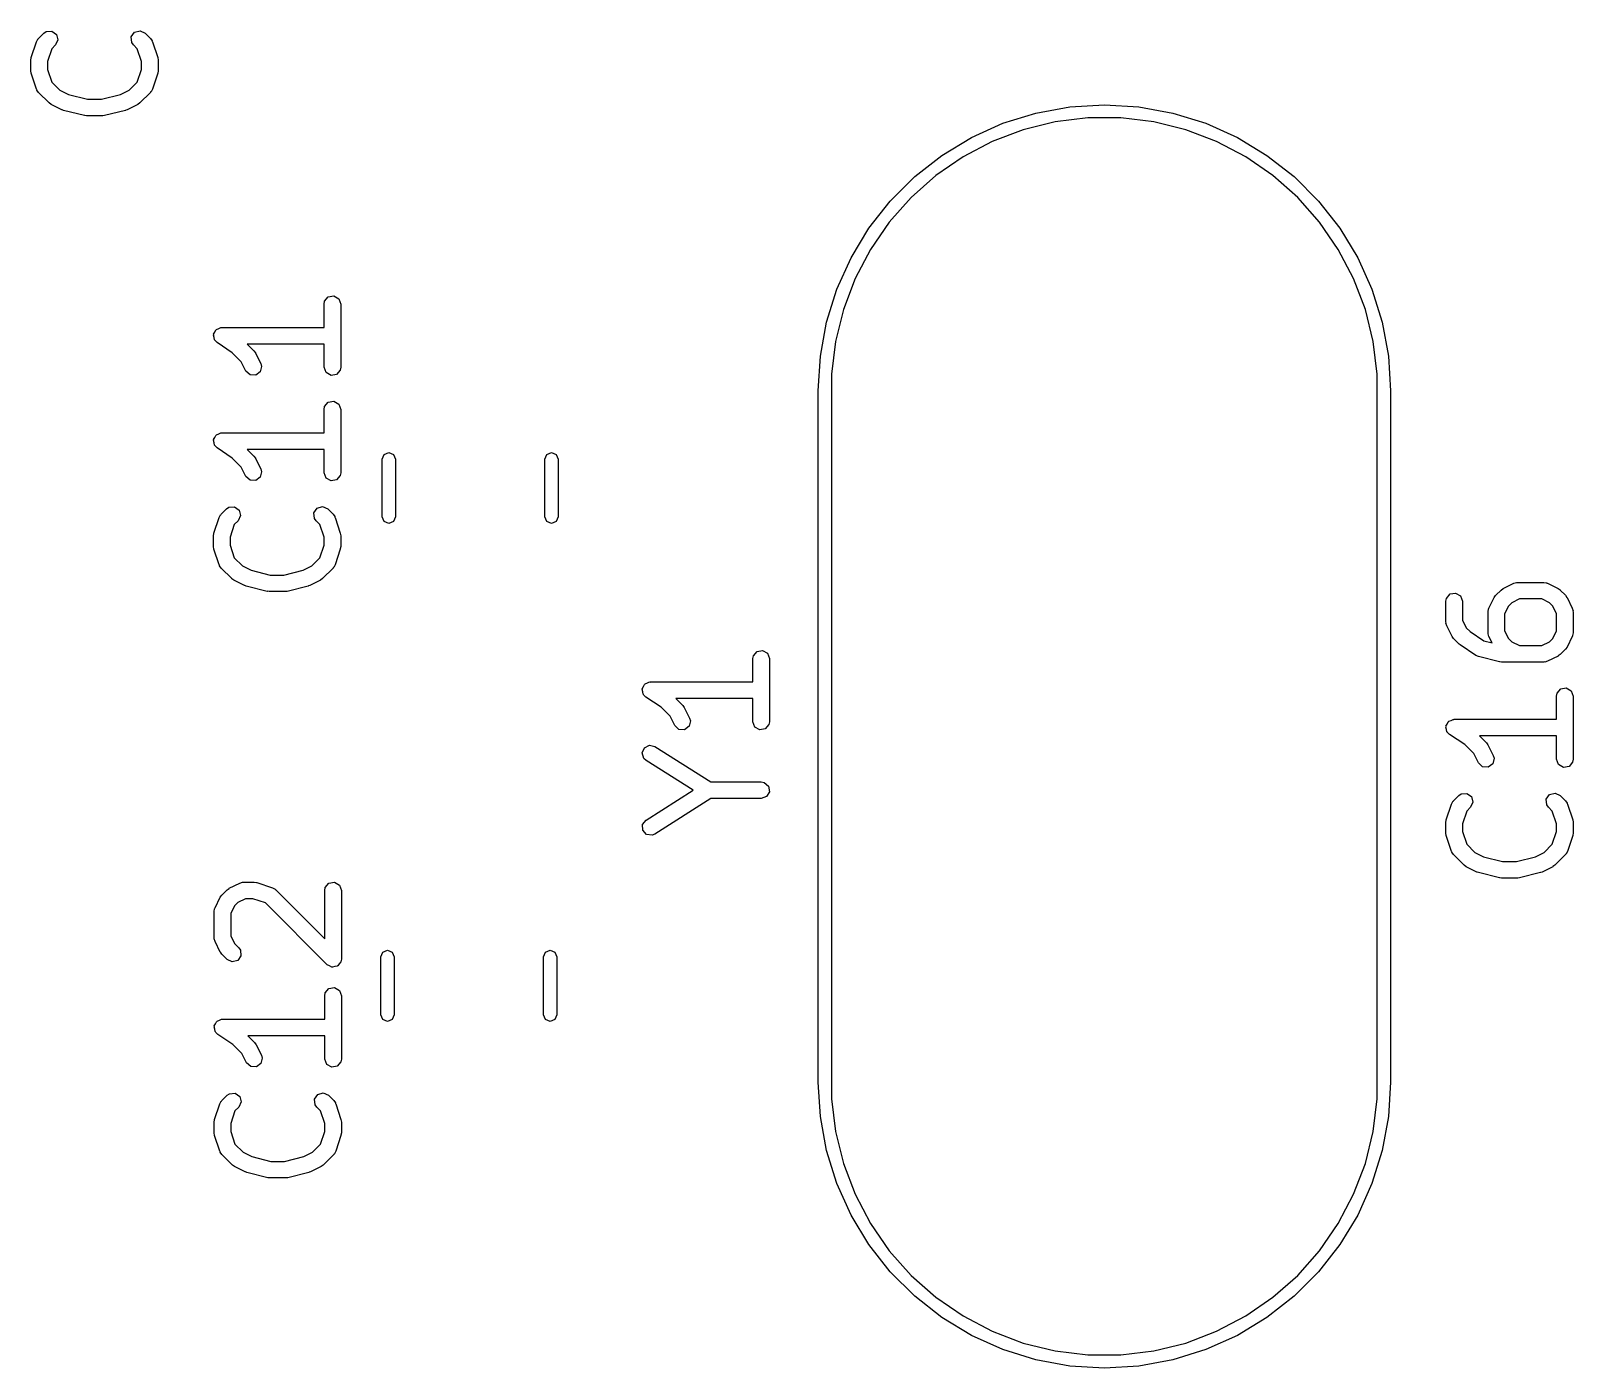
# Model space of a CAD drawing. Extents: x 44 to 148, y -85 to -25.
# Drawn here: x 74.53 to 88.46, y -60.06 to -47.97 of the extents above; entities that cross this region are included whole.
import ezdxf

# ---------------------------------------------------------------- set-up
doc = ezdxf.new("R2010")
doc.units = 0
doc.layers.add('BLACK', color=7, linetype='CONTINUOUS')

msp = doc.modelspace()

# ---------------------------------------------------------------- linework, layer by layer
at = {"layer": 'BLACK', "linetype": 'CONTINUOUS'}
for p, q in [((74.533668, -48.209616), (74.581287, -48.066759)), ((74.581287, -48.066759), (74.593689, -48.043854)), ((74.593689, -48.043854), (74.59751, -48.041506)), ((74.59751, -48.041506), (74.599405, -48.037443)), ((74.599405, -48.037443), (74.647024, -47.989824)), ((74.647024, -47.989824), (74.668361, -47.974884)), ((74.668361, -47.974884), (74.719468, -47.970413)), ((74.719468, -47.970413), (74.761494, -47.999839)), ((74.774771, -48.049394), (74.75309, -48.09589)), ((74.761494, -47.999839), (74.774771, -48.049394)), ((75.437135, -48.023446), (75.466561, -47.98142)), ((75.441607, -48.074554), (75.437135, -48.023446)), ((75.456548, -48.095891), (75.441607, -48.074554)), ((75.466561, -47.98142), (75.516116, -47.968143)), ((75.516116, -47.968143), (75.562612, -47.989823)), ((75.562612, -47.989823), (75.610232, -48.037442)), ((75.610232, -48.037442), (75.625173, -48.058779)), ((75.625173, -48.058779), (75.625563, -48.063247)), ((75.625563, -48.063247), (75.628351, -48.066759)), ((75.628351, -48.066759), (75.67597, -48.209615)), ((74.529819, -48.233333), (74.533712, -48.21125)), ((74.533712, -48.21125), (74.533668, -48.209616)), ((74.71799, -48.130989), (74.679819, -48.245503)), ((74.75309, -48.09589), (74.71799, -48.130989)), ((75.491648, -48.13099), (75.456548, -48.095891)), ((75.529819, -48.245503), (75.491648, -48.13099)), ((75.67597, -48.209615), (75.679259, -48.231795)), ((74.529819, -48.328571), (74.529819, -48.233333)), ((74.530379, -48.330109), (74.529819, -48.328571)), ((74.533668, -48.352288), (74.530379, -48.330109)), ((74.581287, -48.495145), (74.533668, -48.352288)), ((74.679819, -48.245503), (74.679819, -48.3164)), ((74.679819, -48.3164), (74.71799, -48.430914)), ((75.491648, -48.430913), (75.529819, -48.316401)), ((75.529819, -48.316401), (75.529819, -48.245503)), ((75.67597, -48.352289), (75.628351, -48.495145)), ((75.679819, -48.328571), (75.675925, -48.350653)), ((75.675925, -48.350653), (75.67597, -48.352289)), ((75.679259, -48.231795), (75.679819, -48.233333)), ((75.679819, -48.233333), (75.679819, -48.328571)), ((74.71799, -48.430914), (74.792103, -48.505027)), ((75.417534, -48.505026), (75.491648, -48.430913)), ((74.584074, -48.498657), (74.581287, -48.495145)), ((74.584465, -48.503124), (74.584074, -48.498657)), ((74.599405, -48.524461), (74.584465, -48.503124)), ((74.694643, -48.619699), (74.599405, -48.524461)), ((74.696124, -48.620389), (74.694643, -48.619699)), ((74.714135, -48.633748), (74.696124, -48.620389)), ((74.792103, -48.505027), (74.86909, -48.54352)), ((74.86909, -48.54352), (75.042624, -48.586904)), ((75.042624, -48.586904), (75.167013, -48.586904)), ((75.167013, -48.586904), (75.340547, -48.54352)), ((75.340547, -48.54352), (75.417534, -48.505026)), ((75.514994, -48.619699), (75.496625, -48.632561)), ((75.610233, -48.524461), (75.514994, -48.619699)), ((75.612128, -48.520396), (75.610233, -48.524461)), ((75.615948, -48.51805), (75.612128, -48.520396)), ((75.628351, -48.495145), (75.615948, -48.51805)), ((74.809373, -48.681367), (74.714135, -48.633748)), ((74.812901, -48.681773), (74.809373, -48.681367)), ((74.824724, -48.687046), (74.812901, -48.681773)), ((75.0152, -48.734665), (74.824724, -48.687046)), ((75.018648, -48.734304), (75.0152, -48.734665)), ((75.03339, -48.736904), (75.018648, -48.734304)), ((75.176247, -48.736904), (75.03339, -48.736904)), ((75.179504, -48.735718), (75.176247, -48.736904)), ((75.194437, -48.734665), (75.179504, -48.735718)), ((75.384913, -48.687046), (75.194437, -48.734665)), ((75.387857, -48.685057), (75.384913, -48.687046)), ((75.400264, -48.681367), (75.387857, -48.685057)), ((75.495502, -48.633748), (75.400264, -48.681367)), ((75.496625, -48.632561), (75.495502, -48.633748)), ((83.312846, -48.803983), (83.610869, -48.711115)), ((83.610869, -48.711115), (83.917913, -48.654848)), ((84.080395, -48.756), (83.784359, -48.791946)), ((83.917913, -48.654848), (84.2295, -48.636)), ((84.378605, -48.756), (84.080395, -48.756)), ((84.2295, -48.636), (84.541087, -48.654848)), ((84.674641, -48.791946), (84.378605, -48.756)), ((84.541087, -48.654848), (84.848131, -48.711115)), ((84.848131, -48.711115), (85.146154, -48.803983)), ((83.028191, -48.932096), (83.312846, -48.803983)), ((83.494815, -48.863312), (83.215984, -48.969059)), ((83.784359, -48.791946), (83.494815, -48.863312)), ((84.964185, -48.863312), (84.674641, -48.791946)), ((85.243016, -48.969059), (84.964185, -48.863312)), ((85.146154, -48.803983), (85.430809, -48.932096)), ((82.761053, -49.093587), (83.028191, -48.932096)), ((83.215984, -48.969059), (82.951932, -49.107644)), ((85.507068, -49.107644), (85.243016, -48.969059)), ((85.430809, -48.932096), (85.697947, -49.093587)), ((82.515328, -49.2861), (82.761053, -49.093587)), ((82.951932, -49.107644), (82.70651, -49.277046)), ((85.75249, -49.277046), (85.507068, -49.107644)), ((85.697947, -49.093587), (85.943672, -49.2861)), ((82.2946, -49.506828), (82.515328, -49.2861)), ((82.70651, -49.277046), (82.483296, -49.474796)), ((85.975704, -49.474796), (85.75249, -49.277046)), ((85.943672, -49.2861), (86.1644, -49.506828)), ((82.102087, -49.752553), (82.2946, -49.506828)), ((82.483296, -49.474796), (82.285546, -49.69801)), ((86.173454, -49.69801), (85.975704, -49.474796)), ((86.1644, -49.506828), (86.356913, -49.752553)), ((82.285546, -49.69801), (82.116144, -49.943432)), ((86.342856, -49.943432), (86.173454, -49.69801)), ((81.940596, -50.019691), (82.102087, -49.752553)), ((86.356913, -49.752553), (86.518404, -50.019691)), ((81.812483, -50.304346), (81.940596, -50.019691)), ((82.116144, -49.943432), (81.977559, -50.207484)), ((86.481441, -50.207484), (86.342856, -49.943432)), ((86.518404, -50.019691), (86.646517, -50.304346)), ((81.719615, -50.602369), (81.812483, -50.304346)), ((81.977559, -50.207484), (81.871812, -50.486315)), ((86.587188, -50.486315), (86.481441, -50.207484)), ((86.646517, -50.304346), (86.739385, -50.602369)), ((77.179819, -50.438095), (77.184342, -50.412443)), ((77.179819, -50.648809), (77.179819, -50.438095)), ((77.184342, -50.412443), (77.217319, -50.373143)), ((77.217319, -50.373143), (77.267843, -50.364234)), ((77.267843, -50.364234), (77.312272, -50.389886)), ((77.312272, -50.389886), (77.329819, -50.438095)), ((77.329819, -50.438095), (77.329819, -51.009523)), ((81.871812, -50.486315), (81.800446, -50.775859)), ((86.658554, -50.775859), (86.587188, -50.486315)), ((76.179974, -50.718982), (76.181706, -50.715032)), ((76.186087, -50.739873), (76.179974, -50.718982)), ((76.180958, -50.710785), (76.19184, -50.691936)), ((76.181706, -50.715032), (76.180958, -50.710785)), ((76.19184, -50.691936), (76.200587, -50.672002)), ((76.200587, -50.672002), (76.204454, -50.67009)), ((76.204454, -50.67009), (76.20661, -50.666356)), ((76.20661, -50.666356), (76.227063, -50.658911)), ((76.227063, -50.658911), (76.246576, -50.649264)), ((76.246576, -50.649264), (76.250765, -50.650284)), ((76.250765, -50.650284), (76.254819, -50.648809)), ((76.254819, -50.648809), (77.179819, -50.648809)), ((81.663348, -50.909413), (81.719615, -50.602369)), ((86.739385, -50.602369), (86.795652, -50.909413)), ((76.189867, -50.761309), (76.186087, -50.739873)), ((76.19317, -50.764081), (76.189867, -50.761309)), ((76.194382, -50.76822), (76.19317, -50.764081)), ((76.213216, -50.786213), (76.194382, -50.76822)), ((76.349894, -50.877331), (76.213216, -50.786213)), ((77.179819, -50.798809), (76.483504, -50.798809)), ((76.483504, -50.798809), (76.545947, -50.861252)), ((76.545947, -50.861252), (76.558809, -50.87962)), ((77.179819, -51.009523), (77.179819, -50.798809)), ((81.800446, -50.775859), (81.7645, -51.071895)), ((86.6945, -51.071895), (86.658554, -50.775859)), ((76.431275, -50.958712), (76.349894, -50.877331)), ((76.473451, -51.043064), (76.431275, -50.958712)), ((76.558809, -50.87962), (76.559996, -50.880744)), ((76.559996, -50.880744), (76.607615, -50.975982)), ((76.615041, -51.000948), (76.603121, -51.050847)), ((76.607615, -50.975982), (76.615041, -51.000948)), ((81.6445, -51.221), (81.663348, -50.909413)), ((86.795652, -50.909413), (86.8145, -51.221)), ((76.510705, -51.078336), (76.473451, -51.043064)), ((76.561915, -51.081411), (76.510705, -51.078336)), ((76.603121, -51.050847), (76.561915, -51.081411)), ((77.197366, -51.057732), (77.179819, -51.009523)), ((77.241795, -51.083384), (77.197366, -51.057732)), ((77.292319, -51.074475), (77.241795, -51.083384)), ((77.325296, -51.035175), (77.292319, -51.074475)), ((77.329819, -51.009523), (77.325296, -51.035175)), ((81.7645, -51.071895), (81.7645, -51.221)), ((86.6945, -51.221), (86.6945, -51.071895)), ((81.6445, -57.471), (81.6445, -51.221)), ((81.7645, -51.221), (81.7645, -57.471)), ((86.6945, -57.471), (86.6945, -51.221)), ((86.8145, -51.221), (86.8145, -57.471)), ((77.179819, -51.390476), (77.184342, -51.364824)), ((77.179819, -51.60119), (77.179819, -51.390476)), ((77.184342, -51.364824), (77.217319, -51.325524)), ((77.217319, -51.325524), (77.267843, -51.316615)), ((77.267843, -51.316615), (77.312272, -51.342267)), ((77.312272, -51.342267), (77.329819, -51.390476)), ((77.329819, -51.390476), (77.329819, -51.961904)), ((76.179974, -51.671363), (76.181706, -51.667413)), ((76.186087, -51.692254), (76.179974, -51.671363)), ((76.180958, -51.663166), (76.19184, -51.644317)), ((76.181706, -51.667413), (76.180958, -51.663166)), ((76.189867, -51.71369), (76.186087, -51.692254)), ((76.19184, -51.644317), (76.200587, -51.624383)), ((76.200587, -51.624383), (76.204454, -51.622471)), ((76.204454, -51.622471), (76.20661, -51.618737)), ((76.20661, -51.618737), (76.227063, -51.611292)), ((76.227063, -51.611292), (76.246576, -51.601645)), ((76.246576, -51.601645), (76.250765, -51.602665)), ((76.250765, -51.602665), (76.254819, -51.60119)), ((76.254819, -51.60119), (77.179819, -51.60119)), ((76.19317, -51.716462), (76.189867, -51.71369)), ((76.194382, -51.720601), (76.19317, -51.716462)), ((76.213216, -51.738594), (76.194382, -51.720601)), ((76.349894, -51.829712), (76.213216, -51.738594)), ((76.431275, -51.911093), (76.349894, -51.829712)), ((77.179819, -51.75119), (76.483504, -51.75119)), ((76.483504, -51.75119), (76.545947, -51.813633)), ((76.545947, -51.813633), (76.558809, -51.832001)), ((76.558809, -51.832001), (76.559996, -51.833125)), ((76.559996, -51.833125), (76.607615, -51.928363)), ((77.179819, -51.961904), (77.179819, -51.75119)), ((77.705, -51.838748), (77.722574, -51.796322)), ((77.722574, -51.796322), (77.765, -51.778748)), ((77.765, -51.778748), (77.807426, -51.796322)), ((77.807426, -51.796322), (77.825, -51.838748)), ((79.175, -51.838748), (79.192574, -51.796322)), ((79.192574, -51.796322), (79.235, -51.778748)), ((79.235, -51.778748), (79.277426, -51.796322)), ((79.277426, -51.796322), (79.295, -51.838748)), ((76.473451, -51.995445), (76.431275, -51.911093)), ((76.615041, -51.953329), (76.603121, -52.003228)), ((76.607615, -51.928363), (76.615041, -51.953329)), ((77.197366, -52.010113), (77.179819, -51.961904)), ((77.329819, -51.961904), (77.325296, -51.987556)), ((77.705, -52.361252), (77.705, -51.838748)), ((77.825, -51.838748), (77.825, -52.361252)), ((79.175, -52.361252), (79.175, -51.838748)), ((79.295, -51.838748), (79.295, -52.361252)), ((76.510705, -52.030717), (76.473451, -51.995445)), ((76.561915, -52.033792), (76.510705, -52.030717)), ((76.603121, -52.003228), (76.561915, -52.033792)), ((77.241795, -52.035765), (77.197366, -52.010113)), ((77.292319, -52.026856), (77.241795, -52.035765)), ((77.325296, -51.987556), (77.292319, -52.026856)), ((76.183668, -52.509616), (76.231287, -52.366759)), ((76.231287, -52.366759), (76.243689, -52.343854)), ((76.243689, -52.343854), (76.24751, -52.341506)), ((76.24751, -52.341506), (76.249405, -52.337443)), ((76.249405, -52.337443), (76.297024, -52.289824)), ((76.297024, -52.289824), (76.318361, -52.274884)), ((76.318361, -52.274884), (76.369468, -52.270413)), ((76.369468, -52.270413), (76.411494, -52.299839)), ((76.424771, -52.349394), (76.40309, -52.39589)), ((76.411494, -52.299839), (76.424771, -52.349394)), ((77.087135, -52.323446), (77.116561, -52.28142)), ((77.091607, -52.374554), (77.087135, -52.323446)), ((77.106548, -52.395891), (77.091607, -52.374554)), ((77.116561, -52.28142), (77.166116, -52.268143)), ((77.166116, -52.268143), (77.212612, -52.289823)), ((77.212612, -52.289823), (77.260232, -52.337442)), ((77.260232, -52.337442), (77.275173, -52.358779)), ((77.275173, -52.358779), (77.275563, -52.363247)), ((77.275563, -52.363247), (77.278351, -52.366759)), ((77.278351, -52.366759), (77.32597, -52.509615)), ((77.722574, -52.403678), (77.705, -52.361252)), ((77.825, -52.361252), (77.807426, -52.403678)), ((79.192574, -52.403678), (79.175, -52.361252)), ((79.295, -52.361252), (79.277426, -52.403678)), ((76.179819, -52.533333), (76.183712, -52.51125)), ((76.179819, -52.628571), (76.179819, -52.533333)), ((76.183712, -52.51125), (76.183668, -52.509616)), ((76.36799, -52.430989), (76.329819, -52.545503)), ((76.40309, -52.39589), (76.36799, -52.430989)), ((77.141648, -52.43099), (77.106548, -52.395891)), ((77.179819, -52.545503), (77.141648, -52.43099)), ((77.32597, -52.509615), (77.329259, -52.531795)), ((77.329259, -52.531795), (77.329819, -52.533333)), ((77.329819, -52.533333), (77.329819, -52.628571)), ((77.765, -52.421252), (77.722574, -52.403678)), ((77.807426, -52.403678), (77.765, -52.421252)), ((79.235, -52.421252), (79.192574, -52.403678)), ((79.277426, -52.403678), (79.235, -52.421252)), ((76.180379, -52.630109), (76.179819, -52.628571)), ((76.183668, -52.652288), (76.180379, -52.630109)), ((76.231287, -52.795145), (76.183668, -52.652288)), ((76.329819, -52.545503), (76.329819, -52.6164)), ((76.329819, -52.6164), (76.36799, -52.730914)), ((77.141648, -52.730913), (77.179819, -52.616401)), ((77.179819, -52.616401), (77.179819, -52.545503)), ((77.32597, -52.652289), (77.278351, -52.795145)), ((77.329819, -52.628571), (77.325925, -52.650653)), ((77.325925, -52.650653), (77.32597, -52.652289)), ((76.234074, -52.798657), (76.231287, -52.795145)), ((76.234465, -52.803124), (76.234074, -52.798657)), ((76.249405, -52.824461), (76.234465, -52.803124)), ((76.36799, -52.730914), (76.442103, -52.805027)), ((76.442103, -52.805027), (76.51909, -52.84352)), ((76.990547, -52.84352), (77.067534, -52.805026)), ((77.067534, -52.805026), (77.141648, -52.730913)), ((77.278351, -52.795145), (77.265948, -52.81805)), ((76.344643, -52.919699), (76.249405, -52.824461)), ((76.346124, -52.920389), (76.344643, -52.919699)), ((76.364135, -52.933748), (76.346124, -52.920389)), ((76.459373, -52.981367), (76.364135, -52.933748)), ((76.51909, -52.84352), (76.692624, -52.886904)), ((76.692624, -52.886904), (76.817013, -52.886904)), ((76.817013, -52.886904), (76.990547, -52.84352)), ((77.145502, -52.933748), (77.050264, -52.981367)), ((77.146625, -52.932561), (77.145502, -52.933748)), ((77.164994, -52.919699), (77.146625, -52.932561)), ((77.260233, -52.824461), (77.164994, -52.919699)), ((77.262128, -52.820396), (77.260233, -52.824461)), ((77.265948, -52.81805), (77.262128, -52.820396)), ((76.462901, -52.981773), (76.459373, -52.981367)), ((76.474724, -52.987046), (76.462901, -52.981773)), ((76.6652, -53.034665), (76.474724, -52.987046)), ((76.668648, -53.034304), (76.6652, -53.034665)), ((76.68339, -53.036904), (76.668648, -53.034304)), ((76.826247, -53.036904), (76.68339, -53.036904)), ((76.829504, -53.035718), (76.826247, -53.036904)), ((76.844437, -53.034665), (76.829504, -53.035718)), ((77.034913, -52.987046), (76.844437, -53.034665)), ((77.037857, -52.985057), (77.034913, -52.987046)), ((77.050264, -52.981367), (77.037857, -52.985057)), ((87.319142, -53.097681), (87.352119, -53.058381)), ((87.352119, -53.058381), (87.402643, -53.049472)), ((87.402643, -53.049472), (87.447072, -53.075124)), ((87.447072, -53.075124), (87.464619, -53.123333)), ((87.703489, -53.18503), (87.751108, -53.089792)), ((87.751108, -53.089792), (87.764466, -53.071781)), ((87.764466, -53.071781), (87.765157, -53.0703)), ((87.765157, -53.0703), (87.812776, -53.022681)), ((87.812776, -53.022681), (87.831142, -53.009821)), ((87.831142, -53.009821), (87.832268, -53.008632)), ((87.832268, -53.008632), (87.927506, -52.961013)), ((87.927506, -52.961013), (87.952472, -52.953587)), ((87.952472, -52.953587), (87.956833, -52.954628)), ((87.956833, -52.954628), (87.961047, -52.953095)), ((87.961047, -52.953095), (88.199142, -52.953095)), ((88.199142, -52.953095), (88.224794, -52.957618)), ((88.224794, -52.957618), (88.228229, -52.9605)), ((88.228229, -52.9605), (88.232683, -52.961013)), ((88.232683, -52.961013), (88.327921, -53.008632)), ((88.327921, -53.008632), (88.345929, -53.021988)), ((88.345929, -53.021988), (88.347412, -53.02268)), ((88.347412, -53.02268), (88.395032, -53.070299)), ((88.395032, -53.070299), (88.407894, -53.088667)), ((88.407894, -53.088667), (88.409082, -53.089792)), ((88.409082, -53.089792), (88.456701, -53.18503)), ((87.314619, -53.123333), (87.319142, -53.097681)), ((87.314619, -53.313809), (87.314619, -53.123333)), ((87.464619, -53.123333), (87.464619, -53.296104)), ((87.695571, -53.218571), (87.700094, -53.192919)), ((87.695571, -53.409047), (87.695571, -53.218571)), ((87.700094, -53.192919), (87.702976, -53.189483)), ((87.702976, -53.189483), (87.703489, -53.18503)), ((87.879829, -53.16776), (87.845571, -53.236276)), ((87.910236, -53.137353), (87.879829, -53.16776)), ((87.978752, -53.103095), (87.910236, -53.137353)), ((88.181437, -53.103095), (87.978752, -53.103095)), ((88.249953, -53.137353), (88.181437, -53.103095)), ((88.280361, -53.16776), (88.249953, -53.137353)), ((88.314619, -53.236276), (88.280361, -53.16776)), ((88.456701, -53.18503), (88.464127, -53.209996)), ((88.464127, -53.209996), (88.463085, -53.214357)), ((88.463085, -53.214357), (88.464619, -53.218571)), ((88.464619, -53.218571), (88.464619, -53.409047)), ((87.316152, -53.318022), (87.314619, -53.313809)), ((87.315111, -53.322383), (87.316152, -53.318022)), ((87.322537, -53.34735), (87.315111, -53.322383)), ((87.370156, -53.442588), (87.322537, -53.34735)), ((87.464619, -53.296104), (87.498877, -53.36462)), ((87.498877, -53.36462), (87.532637, -53.39838)), ((87.845571, -53.236276), (87.845571, -53.391342)), ((88.314619, -53.391342), (88.314619, -53.236276)), ((87.371345, -53.443713), (87.370156, -53.442588)), ((87.384205, -53.46208), (87.371345, -53.443713)), ((87.431824, -53.509699), (87.384205, -53.46208)), ((87.532637, -53.39838), (87.658508, -53.482294)), ((87.658508, -53.482294), (87.732604, -53.500818)), ((87.697104, -53.41326), (87.695571, -53.409047)), ((87.696063, -53.417621), (87.697104, -53.41326)), ((87.703489, -53.442588), (87.696063, -53.417621)), ((87.732604, -53.500818), (87.703489, -53.442588)), ((87.845571, -53.391342), (87.879829, -53.459858)), ((87.879829, -53.459858), (87.910236, -53.490265)), ((87.910236, -53.490265), (87.978752, -53.524523)), ((88.181437, -53.524523), (88.249953, -53.490264)), ((88.249953, -53.490264), (88.280361, -53.459857)), ((88.280361, -53.459857), (88.314619, -53.391342)), ((88.456701, -53.442588), (88.409082, -53.537826)), ((88.457213, -53.438134), (88.456701, -53.442588)), ((88.460096, -53.434699), (88.457213, -53.438134)), ((88.464619, -53.409047), (88.460096, -53.434699)), ((81.053319, -53.641714), (81.057842, -53.616062)), ((81.053319, -53.852428), (81.053319, -53.641714)), ((81.057842, -53.616062), (81.090819, -53.576762)), ((81.090819, -53.576762), (81.141343, -53.567853)), ((81.141343, -53.567853), (81.185772, -53.593505)), ((81.185772, -53.593505), (81.203319, -53.641714)), ((81.203319, -53.641714), (81.203319, -54.213142)), ((87.43499, -53.511175), (87.431824, -53.509699)), ((87.443254, -53.51907), (87.43499, -53.511175)), ((87.586112, -53.614308), (87.443254, -53.51907)), ((87.586531, -53.61441), (87.586112, -53.614308)), ((87.609524, -53.624665), (87.586531, -53.61441)), ((87.8, -53.672284), (87.609524, -53.624665)), ((87.978752, -53.524523), (88.181437, -53.524523)), ((88.327921, -53.618986), (88.232683, -53.666605)), ((88.329046, -53.617797), (88.327921, -53.618986)), ((88.347412, -53.604938), (88.329046, -53.617797)), ((88.395032, -53.557319), (88.347412, -53.604938)), ((88.395722, -53.555837), (88.395032, -53.557319)), ((88.409082, -53.537826), (88.395722, -53.555837)), ((87.803448, -53.671923), (87.8, -53.672284)), ((87.81819, -53.674523), (87.803448, -53.671923)), ((88.199142, -53.674523), (87.81819, -53.674523)), ((88.203355, -53.672989), (88.199142, -53.674523)), ((88.207716, -53.674031), (88.203355, -53.672989)), ((88.232683, -53.666605), (88.207716, -53.674031)), ((80.053474, -53.922601), (80.055206, -53.918651)), ((80.059587, -53.943492), (80.053474, -53.922601)), ((80.054458, -53.914404), (80.06534, -53.895555)), ((80.055206, -53.918651), (80.054458, -53.914404)), ((80.06534, -53.895555), (80.074087, -53.875621)), ((80.074087, -53.875621), (80.077954, -53.873709)), ((80.077954, -53.873709), (80.08011, -53.869975)), ((80.08011, -53.869975), (80.100563, -53.86253)), ((80.100563, -53.86253), (80.120076, -53.852883)), ((80.120076, -53.852883), (80.124265, -53.853903)), ((80.124265, -53.853903), (80.128319, -53.852428)), ((80.128319, -53.852428), (81.053319, -53.852428)), ((88.319142, -53.954824), (88.352119, -53.915524)), ((88.352119, -53.915524), (88.402643, -53.906615)), ((88.402643, -53.906615), (88.447072, -53.932267)), ((80.063367, -53.964928), (80.059587, -53.943492)), ((80.06667, -53.9677), (80.063367, -53.964928)), ((80.067882, -53.971839), (80.06667, -53.9677)), ((80.086716, -53.989832), (80.067882, -53.971839)), ((80.223394, -54.08095), (80.086716, -53.989832)), ((81.053319, -54.002428), (80.357004, -54.002428)), ((80.357004, -54.002428), (80.419447, -54.064871)), ((80.419447, -54.064871), (80.432309, -54.083239)), ((81.053319, -54.213142), (81.053319, -54.002428)), ((88.314619, -53.980476), (88.319142, -53.954824)), ((88.314619, -54.19119), (88.314619, -53.980476)), ((88.447072, -53.932267), (88.464619, -53.980476)), ((88.464619, -53.980476), (88.464619, -54.551904)), ((80.304775, -54.162331), (80.223394, -54.08095)), ((80.346951, -54.246683), (80.304775, -54.162331)), ((80.432309, -54.083239), (80.433496, -54.084363)), ((80.433496, -54.084363), (80.481115, -54.179601)), ((80.488541, -54.204567), (80.476621, -54.254466)), ((80.481115, -54.179601), (80.488541, -54.204567)), ((87.34141, -54.208737), (87.361863, -54.201292)), ((87.361863, -54.201292), (87.381376, -54.191645)), ((87.381376, -54.191645), (87.385565, -54.192665)), ((87.385565, -54.192665), (87.389619, -54.19119)), ((87.389619, -54.19119), (88.314619, -54.19119)), ((80.384205, -54.281955), (80.346951, -54.246683)), ((80.435415, -54.28503), (80.384205, -54.281955)), ((80.476621, -54.254466), (80.435415, -54.28503)), ((81.070866, -54.261351), (81.053319, -54.213142)), ((81.115295, -54.287003), (81.070866, -54.261351)), ((81.165819, -54.278094), (81.115295, -54.287003)), ((81.198796, -54.238794), (81.165819, -54.278094)), ((81.203319, -54.213142), (81.198796, -54.238794)), ((87.314774, -54.261363), (87.316506, -54.257413)), ((87.320887, -54.282254), (87.314774, -54.261363)), ((87.315758, -54.253166), (87.32664, -54.234317)), ((87.316506, -54.257413), (87.315758, -54.253166)), ((87.324667, -54.30369), (87.320887, -54.282254)), ((87.32797, -54.306462), (87.324667, -54.30369)), ((87.32664, -54.234317), (87.335387, -54.214383)), ((87.329182, -54.310601), (87.32797, -54.306462)), ((87.348016, -54.328594), (87.329182, -54.310601)), ((87.335387, -54.214383), (87.339254, -54.212471)), ((87.339254, -54.212471), (87.34141, -54.208737)), ((87.484694, -54.419712), (87.348016, -54.328594)), ((88.314619, -54.34119), (87.618304, -54.34119)), ((87.618304, -54.34119), (87.680747, -54.403633)), ((88.314619, -54.551904), (88.314619, -54.34119)), ((80.053389, -54.495623), (80.072998, -54.448215)), ((80.072998, -54.448215), (80.118492, -54.424504)), ((80.118492, -54.424504), (80.168585, -54.435582)), ((80.168585, -54.435582), (80.673969, -54.75719)), ((87.566075, -54.501093), (87.484694, -54.419712)), ((87.680747, -54.403633), (87.693609, -54.422001)), ((87.693609, -54.422001), (87.694796, -54.423125)), ((87.694796, -54.423125), (87.742415, -54.518363)), ((80.06884, -54.544544), (80.053389, -54.495623)), ((80.088053, -54.562132), (80.06884, -54.544544)), ((80.51243, -54.83219), (80.088053, -54.562132)), ((87.608251, -54.585445), (87.566075, -54.501093)), ((87.645505, -54.620717), (87.608251, -54.585445)), ((87.696715, -54.623792), (87.645505, -54.620717)), ((87.737921, -54.593228), (87.696715, -54.623792)), ((87.749841, -54.543329), (87.737921, -54.593228)), ((87.742415, -54.518363), (87.749841, -54.543329)), ((88.332166, -54.600113), (88.314619, -54.551904)), ((88.376595, -54.625765), (88.332166, -54.600113)), ((88.427119, -54.616856), (88.376595, -54.625765)), ((88.460096, -54.577556), (88.427119, -54.616856)), ((88.464619, -54.551904), (88.460096, -54.577556)), ((80.673969, -54.75719), (81.128319, -54.75719)), ((81.128319, -54.75719), (81.153971, -54.761713)), ((81.153971, -54.761713), (81.193271, -54.79469)), ((80.088053, -55.102248), (80.51243, -54.83219)), ((81.176528, -54.889643), (81.128319, -54.90719)), ((81.20218, -54.845214), (81.176528, -54.889643)), ((81.193271, -54.79469), (81.20218, -54.845214)), ((87.384205, -54.927443), (87.431824, -54.879824)), ((87.431824, -54.879824), (87.453161, -54.864884)), ((87.453161, -54.864884), (87.504268, -54.860413)), ((87.504268, -54.860413), (87.546294, -54.889839)), ((87.546294, -54.889839), (87.559571, -54.939394)), ((88.221935, -54.913446), (88.251361, -54.87142)), ((88.251361, -54.87142), (88.300916, -54.858143)), ((88.300916, -54.858143), (88.347412, -54.879823)), ((88.347412, -54.879823), (88.395032, -54.927442)), ((80.673969, -54.90719), (80.168585, -55.228798)), ((81.128319, -54.90719), (80.673969, -54.90719)), ((87.318468, -55.099616), (87.366087, -54.956759)), ((87.366087, -54.956759), (87.378489, -54.933854)), ((87.378489, -54.933854), (87.38231, -54.931506)), ((87.38231, -54.931506), (87.384205, -54.927443)), ((87.50279, -55.020989), (87.464619, -55.135503)), ((87.53789, -54.98589), (87.50279, -55.020989)), ((87.559571, -54.939394), (87.53789, -54.98589)), ((88.226407, -54.964554), (88.221935, -54.913446)), ((88.241348, -54.985891), (88.226407, -54.964554)), ((88.276448, -55.02099), (88.241348, -54.985891)), ((88.314619, -55.135503), (88.276448, -55.02099)), ((88.395032, -54.927442), (88.409973, -54.948779)), ((88.409973, -54.948779), (88.410363, -54.953247)), ((88.410363, -54.953247), (88.413151, -54.956759)), ((88.413151, -54.956759), (88.46077, -55.099615)), ((80.056802, -55.142934), (80.088053, -55.102248)), ((80.059013, -55.194189), (80.056802, -55.142934)), ((87.314619, -55.123333), (87.318512, -55.10125)), ((87.314619, -55.218571), (87.314619, -55.123333)), ((87.318512, -55.10125), (87.318468, -55.099616)), ((87.464619, -55.135503), (87.464619, -55.2064)), ((88.314619, -55.206401), (88.314619, -55.135503)), ((88.46077, -55.099615), (88.464059, -55.121795)), ((88.464059, -55.121795), (88.464619, -55.123333)), ((88.464619, -55.123333), (88.464619, -55.218571)), ((80.093654, -55.232031), (80.059013, -55.194189)), ((80.144515, -55.238754), (80.093654, -55.232031)), ((80.168585, -55.228798), (80.144515, -55.238754)), ((87.315179, -55.220109), (87.314619, -55.218571)), ((87.318468, -55.242288), (87.315179, -55.220109)), ((87.366087, -55.385145), (87.318468, -55.242288)), ((87.464619, -55.2064), (87.50279, -55.320914)), ((87.50279, -55.320914), (87.576903, -55.395027)), ((88.202334, -55.395026), (88.276448, -55.320913)), ((88.276448, -55.320913), (88.314619, -55.206401)), ((88.46077, -55.242289), (88.413151, -55.385145)), ((88.464619, -55.218571), (88.460725, -55.240653)), ((88.460725, -55.240653), (88.46077, -55.242289)), ((87.368874, -55.388657), (87.366087, -55.385145)), ((87.369265, -55.393124), (87.368874, -55.388657)), ((87.384205, -55.414461), (87.369265, -55.393124)), ((87.479443, -55.509699), (87.384205, -55.414461)), ((87.576903, -55.395027), (87.65389, -55.43352)), ((87.65389, -55.43352), (87.827424, -55.476904)), ((87.951813, -55.476904), (88.125347, -55.43352)), ((88.125347, -55.43352), (88.202334, -55.395026)), ((88.395033, -55.414461), (88.299794, -55.509699)), ((88.396928, -55.410396), (88.395033, -55.414461)), ((88.400748, -55.40805), (88.396928, -55.410396)), ((88.413151, -55.385145), (88.400748, -55.40805)), ((87.480924, -55.510389), (87.479443, -55.509699)), ((87.498935, -55.523748), (87.480924, -55.510389)), ((87.594173, -55.571367), (87.498935, -55.523748)), ((87.597701, -55.571773), (87.594173, -55.571367)), ((87.609524, -55.577046), (87.597701, -55.571773)), ((87.8, -55.624665), (87.609524, -55.577046)), ((87.827424, -55.476904), (87.951813, -55.476904)), ((88.169713, -55.577046), (87.979237, -55.624665)), ((88.172657, -55.575057), (88.169713, -55.577046)), ((88.185064, -55.571367), (88.172657, -55.575057)), ((88.280302, -55.523748), (88.185064, -55.571367)), ((88.281425, -55.522561), (88.280302, -55.523748)), ((88.299794, -55.509699), (88.281425, -55.522561)), ((76.255405, -55.7803), (76.303024, -55.732681)), ((76.303024, -55.732681), (76.32139, -55.719821)), ((76.32139, -55.719821), (76.322516, -55.718632)), ((76.322516, -55.718632), (76.417754, -55.671013)), ((76.417754, -55.671013), (76.44272, -55.663587)), ((76.44272, -55.663587), (76.447081, -55.664628)), ((76.447081, -55.664628), (76.451295, -55.663095)), ((76.451295, -55.663095), (76.546533, -55.663095)), ((76.546533, -55.663095), (76.568615, -55.666988)), ((76.568615, -55.666988), (76.57025, -55.666944)), ((76.57025, -55.666944), (76.713107, -55.714563)), ((76.713107, -55.714563), (76.736012, -55.726965)), ((76.736012, -55.726965), (76.738359, -55.730786)), ((76.738359, -55.730786), (76.742423, -55.732681)), ((76.742423, -55.732681), (77.185819, -56.176076)), ((77.185819, -55.738095), (77.190342, -55.712443)), ((77.185819, -56.176076), (77.185819, -55.738095)), ((77.190342, -55.712443), (77.223319, -55.673143)), ((77.223319, -55.673143), (77.273843, -55.664234)), ((77.273843, -55.664234), (77.318272, -55.689886)), ((77.318272, -55.689886), (77.335819, -55.738095)), ((77.335819, -55.738095), (77.335819, -56.357142)), ((87.803448, -55.624304), (87.8, -55.624665)), ((87.81819, -55.626904), (87.803448, -55.624304)), ((87.961047, -55.626904), (87.81819, -55.626904)), ((87.964304, -55.625718), (87.961047, -55.626904)), ((87.979237, -55.624665), (87.964304, -55.625718)), ((76.193737, -55.89503), (76.241356, -55.799792)), ((76.241356, -55.799792), (76.254714, -55.781781)), ((76.254714, -55.781781), (76.255405, -55.7803)), ((76.370077, -55.87776), (76.335819, -55.946276)), ((76.400484, -55.847353), (76.370077, -55.87776)), ((76.469, -55.813095), (76.400484, -55.847353)), ((76.534363, -55.813095), (76.469, -55.813095)), ((76.648876, -55.851266), (76.534363, -55.813095)), ((77.207786, -56.410175), (76.648876, -55.851266)), ((76.185819, -55.928571), (76.190342, -55.902919)), ((76.185819, -56.166666), (76.185819, -55.928571)), ((76.190342, -55.902919), (76.193224, -55.899483)), ((76.193224, -55.899483), (76.193737, -55.89503)), ((76.335819, -55.946276), (76.335819, -56.148961)), ((76.335819, -56.148961), (76.370077, -56.217477)), ((76.187352, -56.170879), (76.185819, -56.166666)), ((76.186311, -56.17524), (76.187352, -56.170879)), ((76.193737, -56.200207), (76.186311, -56.17524)), ((76.241356, -56.295445), (76.193737, -56.200207)), ((76.242545, -56.29657), (76.241356, -56.295445)), ((76.255405, -56.314937), (76.242545, -56.29657)), ((76.370077, -56.217477), (76.40909, -56.25649)), ((76.40909, -56.25649), (76.42403, -56.277827)), ((76.42403, -56.277827), (76.428501, -56.328934)), ((77.691, -56.338748), (77.708574, -56.296322)), ((77.708574, -56.296322), (77.751, -56.278748)), ((77.751, -56.278748), (77.793426, -56.296322)), ((77.793426, -56.296322), (77.811, -56.338748)), ((79.161, -56.338748), (79.178574, -56.296322)), ((79.178574, -56.296322), (79.221, -56.278748)), ((79.221, -56.278748), (79.263426, -56.296322)), ((79.263426, -56.296322), (79.281, -56.338748)), ((76.303024, -56.362556), (76.255405, -56.314937)), ((76.34952, -56.384237), (76.303024, -56.362556)), ((76.399075, -56.37096), (76.34952, -56.384237)), ((76.428501, -56.328934), (76.399075, -56.37096)), ((77.228239, -56.419712), (77.207786, -56.410175)), ((77.247795, -56.431003), (77.228239, -56.419712)), ((77.251175, -56.430406), (77.247795, -56.431003)), ((77.254283, -56.431856), (77.251175, -56.430406)), ((77.276085, -56.426014), (77.254283, -56.431856)), ((77.298319, -56.422094), (77.276085, -56.426014)), ((77.300523, -56.419466), (77.298319, -56.422094)), ((77.303837, -56.418579), (77.300523, -56.419466)), ((77.316785, -56.400087), (77.303837, -56.418579)), ((77.331296, -56.382794), (77.316785, -56.400087)), ((77.332104, -56.378209), (77.331296, -56.382794)), ((77.333264, -56.376553), (77.332104, -56.378209)), ((77.335819, -56.357142), (77.332976, -56.373264)), ((77.332976, -56.373264), (77.333264, -56.376553)), ((77.691, -56.861252), (77.691, -56.338748)), ((77.811, -56.338748), (77.811, -56.861252)), ((79.161, -56.861252), (79.161, -56.338748)), ((79.281, -56.338748), (79.281, -56.861252)), ((77.185819, -56.690476), (77.190342, -56.664824)), ((77.185819, -56.90119), (77.185819, -56.690476)), ((77.190342, -56.664824), (77.223319, -56.625524)), ((77.223319, -56.625524), (77.273843, -56.616615)), ((77.273843, -56.616615), (77.318272, -56.642267)), ((77.318272, -56.642267), (77.335819, -56.690476)), ((77.335819, -56.690476), (77.335819, -57.261904)), ((76.185974, -56.971363), (76.187706, -56.967413)), ((76.192087, -56.992254), (76.185974, -56.971363)), ((76.186958, -56.963166), (76.19784, -56.944317)), ((76.187706, -56.967413), (76.186958, -56.963166)), ((76.195867, -57.01369), (76.192087, -56.992254)), ((76.19784, -56.944317), (76.206587, -56.924383)), ((76.206587, -56.924383), (76.210454, -56.922471)), ((76.210454, -56.922471), (76.21261, -56.918737)), ((76.21261, -56.918737), (76.233063, -56.911292)), ((76.233063, -56.911292), (76.252576, -56.901645)), ((76.252576, -56.901645), (76.256765, -56.902665)), ((76.256765, -56.902665), (76.260819, -56.90119)), ((76.260819, -56.90119), (77.185819, -56.90119)), ((77.708574, -56.903678), (77.691, -56.861252)), ((77.751, -56.921252), (77.708574, -56.903678)), ((77.793426, -56.903678), (77.751, -56.921252)), ((77.811, -56.861252), (77.793426, -56.903678)), ((79.178574, -56.903678), (79.161, -56.861252)), ((79.221, -56.921252), (79.178574, -56.903678)), ((79.263426, -56.903678), (79.221, -56.921252)), ((79.281, -56.861252), (79.263426, -56.903678)), ((76.19917, -57.016462), (76.195867, -57.01369)), ((76.200382, -57.020601), (76.19917, -57.016462)), ((76.219216, -57.038594), (76.200382, -57.020601)), ((76.355894, -57.129712), (76.219216, -57.038594)), ((76.437275, -57.211093), (76.355894, -57.129712)), ((77.185819, -57.05119), (76.489504, -57.05119)), ((76.489504, -57.05119), (76.551947, -57.113633)), ((76.551947, -57.113633), (76.564809, -57.132001)), ((76.564809, -57.132001), (76.565996, -57.133125)), ((77.185819, -57.261904), (77.185819, -57.05119)), ((76.479451, -57.295445), (76.437275, -57.211093)), ((76.565996, -57.133125), (76.613615, -57.228363)), ((76.621041, -57.253329), (76.609121, -57.303228)), ((76.613615, -57.228363), (76.621041, -57.253329)), ((77.203366, -57.310113), (77.185819, -57.261904)), ((77.335819, -57.261904), (77.331296, -57.287556)), ((76.516705, -57.330717), (76.479451, -57.295445)), ((76.567915, -57.333792), (76.516705, -57.330717)), ((76.609121, -57.303228), (76.567915, -57.333792)), ((77.247795, -57.335765), (77.203366, -57.310113)), ((77.298319, -57.326856), (77.247795, -57.335765)), ((77.331296, -57.287556), (77.298319, -57.326856)), ((81.663348, -57.782587), (81.6445, -57.471)), ((81.7645, -57.471), (81.7645, -57.620105)), ((86.6945, -57.620105), (86.6945, -57.471)), ((86.8145, -57.471), (86.795652, -57.782587)), ((76.189668, -57.809616), (76.237287, -57.666759)), ((76.237287, -57.666759), (76.249689, -57.643854)), ((76.249689, -57.643854), (76.25351, -57.641506)), ((76.25351, -57.641506), (76.255405, -57.637443)), ((76.255405, -57.637443), (76.303024, -57.589824)), ((76.303024, -57.589824), (76.324361, -57.574884)), ((76.324361, -57.574884), (76.375468, -57.570413)), ((76.375468, -57.570413), (76.417494, -57.599839)), ((76.430771, -57.649394), (76.40909, -57.69589)), ((76.417494, -57.599839), (76.430771, -57.649394)), ((77.093135, -57.623446), (77.122561, -57.58142)), ((77.097607, -57.674554), (77.093135, -57.623446)), ((77.112548, -57.695891), (77.097607, -57.674554)), ((77.122561, -57.58142), (77.172116, -57.568143)), ((77.172116, -57.568143), (77.218612, -57.589823)), ((77.218612, -57.589823), (77.266232, -57.637442)), ((77.266232, -57.637442), (77.281173, -57.658779)), ((77.281173, -57.658779), (77.281563, -57.663247)), ((77.281563, -57.663247), (77.284351, -57.666759)), ((77.284351, -57.666759), (77.33197, -57.809615)), ((81.7645, -57.620105), (81.800446, -57.916141)), ((86.658554, -57.916141), (86.6945, -57.620105)), ((76.185819, -57.833333), (76.189712, -57.81125)), ((76.189712, -57.81125), (76.189668, -57.809616)), ((76.37399, -57.730989), (76.335819, -57.845503)), ((76.40909, -57.69589), (76.37399, -57.730989)), ((77.147648, -57.73099), (77.112548, -57.695891)), ((77.185819, -57.845503), (77.147648, -57.73099)), ((77.33197, -57.809615), (77.335259, -57.831795)), ((81.719615, -58.089631), (81.663348, -57.782587)), ((86.795652, -57.782587), (86.739385, -58.089631)), ((76.185819, -57.928571), (76.185819, -57.833333)), ((76.186379, -57.930109), (76.185819, -57.928571)), ((76.189668, -57.952288), (76.186379, -57.930109)), ((76.237287, -58.095145), (76.189668, -57.952288)), ((76.335819, -57.845503), (76.335819, -57.9164)), ((76.335819, -57.9164), (76.37399, -58.030914)), ((77.147648, -58.030913), (77.185819, -57.916401)), ((77.185819, -57.916401), (77.185819, -57.845503)), ((77.33197, -57.952289), (77.284351, -58.095145)), ((77.335819, -57.928571), (77.331925, -57.950653)), ((77.331925, -57.950653), (77.33197, -57.952289)), ((77.335259, -57.831795), (77.335819, -57.833333)), ((77.335819, -57.833333), (77.335819, -57.928571)), ((81.800446, -57.916141), (81.871812, -58.205685)), ((86.587188, -58.205685), (86.658554, -57.916141)), ((76.240074, -58.098657), (76.237287, -58.095145)), ((76.240465, -58.103124), (76.240074, -58.098657)), ((76.255405, -58.124461), (76.240465, -58.103124)), ((76.37399, -58.030914), (76.448103, -58.105027)), ((76.448103, -58.105027), (76.52509, -58.14352)), ((76.996547, -58.14352), (77.073534, -58.105026)), ((77.073534, -58.105026), (77.147648, -58.030913)), ((77.284351, -58.095145), (77.271948, -58.11805)), ((81.812483, -58.387654), (81.719615, -58.089631)), ((86.739385, -58.089631), (86.646517, -58.387654)), ((76.350643, -58.219699), (76.255405, -58.124461)), ((76.352124, -58.220389), (76.350643, -58.219699)), ((76.370135, -58.233748), (76.352124, -58.220389)), ((76.465373, -58.281367), (76.370135, -58.233748)), ((76.52509, -58.14352), (76.698624, -58.186904)), ((76.698624, -58.186904), (76.823013, -58.186904)), ((76.823013, -58.186904), (76.996547, -58.14352)), ((77.151502, -58.233748), (77.056264, -58.281367)), ((77.152625, -58.232561), (77.151502, -58.233748)), ((77.170994, -58.219699), (77.152625, -58.232561)), ((77.266233, -58.124461), (77.170994, -58.219699)), ((77.268128, -58.120396), (77.266233, -58.124461)), ((77.271948, -58.11805), (77.268128, -58.120396)), ((81.871812, -58.205685), (81.977559, -58.484516)), ((86.481441, -58.484516), (86.587188, -58.205685)), ((76.468901, -58.281773), (76.465373, -58.281367)), ((76.480724, -58.287046), (76.468901, -58.281773)), ((76.6712, -58.334665), (76.480724, -58.287046)), ((76.674648, -58.334304), (76.6712, -58.334665)), ((76.68939, -58.336904), (76.674648, -58.334304)), ((76.832247, -58.336904), (76.68939, -58.336904)), ((76.835504, -58.335718), (76.832247, -58.336904)), ((76.850437, -58.334665), (76.835504, -58.335718)), ((77.040913, -58.287046), (76.850437, -58.334665)), ((77.043857, -58.285057), (77.040913, -58.287046)), ((77.056264, -58.281367), (77.043857, -58.285057)), ((81.940596, -58.672309), (81.812483, -58.387654)), ((81.977559, -58.484516), (82.116144, -58.748568)), ((86.342856, -58.748568), (86.481441, -58.484516)), ((86.646517, -58.387654), (86.518404, -58.672309)), ((82.102087, -58.939447), (81.940596, -58.672309)), ((82.116144, -58.748568), (82.285546, -58.99399)), ((86.173454, -58.99399), (86.342856, -58.748568)), ((86.518404, -58.672309), (86.356913, -58.939447)), ((82.2946, -59.185172), (82.102087, -58.939447)), ((86.356913, -58.939447), (86.1644, -59.185172)), ((82.285546, -58.99399), (82.483296, -59.217204)), ((85.975704, -59.217204), (86.173454, -58.99399)), ((82.515328, -59.4059), (82.2946, -59.185172)), ((82.483296, -59.217204), (82.70651, -59.414954)), ((85.75249, -59.414954), (85.975704, -59.217204)), ((86.1644, -59.185172), (85.943672, -59.4059)), ((82.761053, -59.598413), (82.515328, -59.4059)), ((82.70651, -59.414954), (82.951932, -59.584356)), ((85.507068, -59.584356), (85.75249, -59.414954)), ((85.943672, -59.4059), (85.697947, -59.598413)), ((83.028191, -59.759904), (82.761053, -59.598413)), ((82.951932, -59.584356), (83.215984, -59.722941)), ((85.243016, -59.722941), (85.507068, -59.584356)), ((85.697947, -59.598413), (85.430809, -59.759904)), ((83.312846, -59.888017), (83.028191, -59.759904)), ((83.215984, -59.722941), (83.494815, -59.828688)), ((84.964185, -59.828688), (85.243016, -59.722941)), ((85.430809, -59.759904), (85.146154, -59.888017)), ((83.610869, -59.980885), (83.312846, -59.888017)), ((83.494815, -59.828688), (83.784359, -59.900054)), ((83.784359, -59.900054), (84.080395, -59.936)), ((84.378605, -59.936), (84.674641, -59.900054)), ((84.674641, -59.900054), (84.964185, -59.828688)), ((85.146154, -59.888017), (84.848131, -59.980885)), ((83.917913, -60.037152), (83.610869, -59.980885)), ((84.2295, -60.056), (83.917913, -60.037152)), ((84.080395, -59.936), (84.378605, -59.936)), ((84.541087, -60.037152), (84.2295, -60.056)), ((84.848131, -59.980885), (84.541087, -60.037152))]:
    msp.add_line(p, q, dxfattribs=at)

doc.saveas('drawing.dxf')
